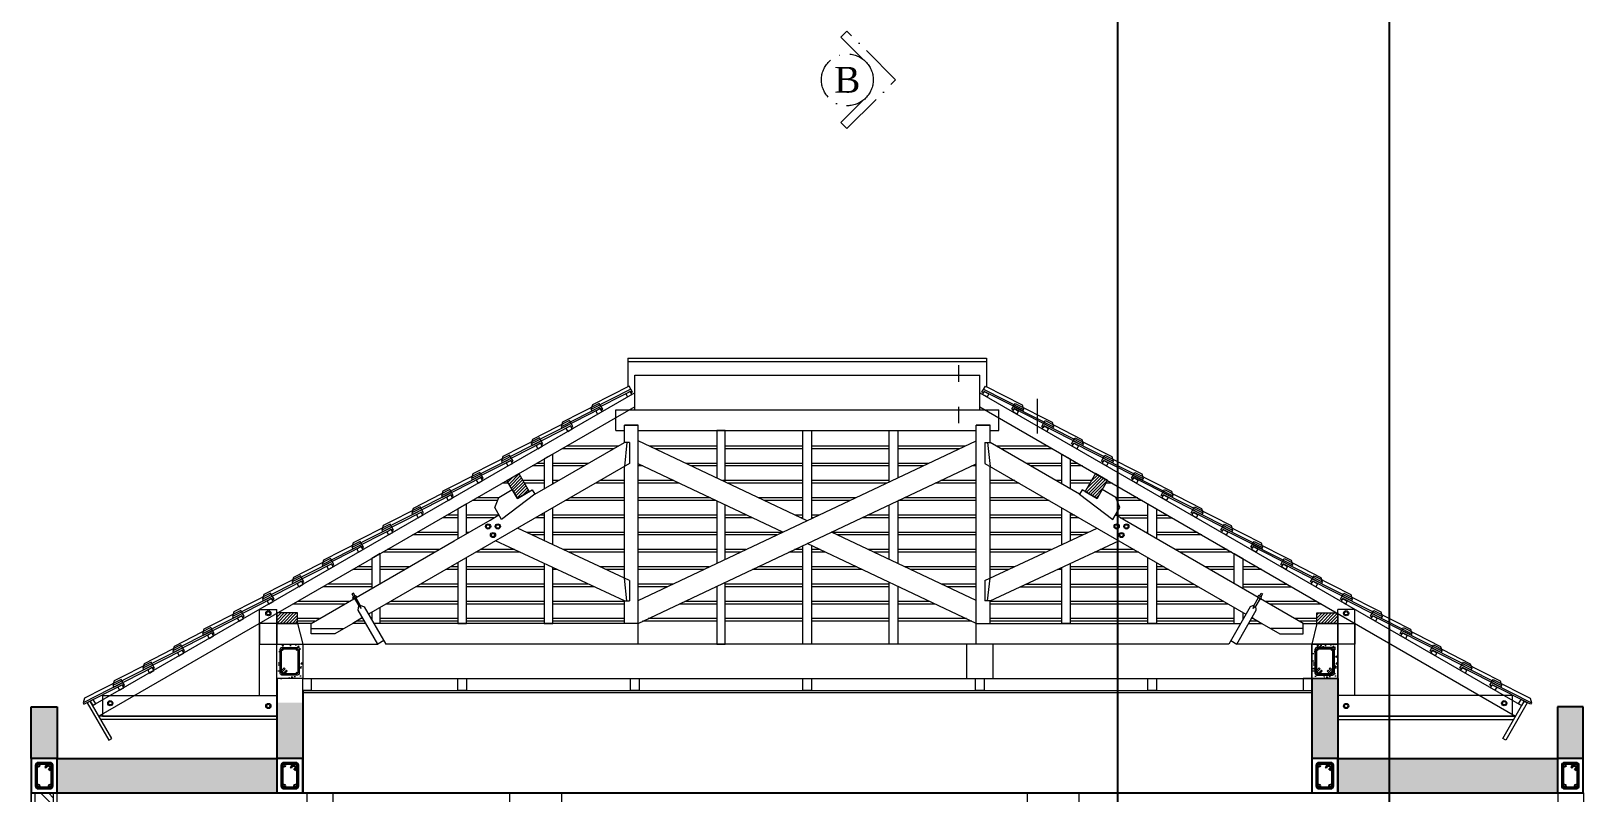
# Model space of a CAD drawing. Header units: millimetres. Extents: x -12161372 to 46643, y -9506984 to 15358.
# Drawn here: x 40759 to 41659, y 5399 to 5840 of the extents above; entities that cross this region are included whole.
import ezdxf

# ---------------------------------------------------------------- set-up
doc = ezdxf.new("R2010")
doc.units = ezdxf.units.MM
doc.linetypes.add('ACAD_ISO03W100', pattern=[30, 12, -18])
doc.linetypes.add('ACAD_ISO10W100', pattern=[18, 12, -3, 0, -3])
for name, color, linetype, lineweight in [('arsiran', 202, 'Continuous', 0), ('atap', 220, 'Continuous', 0), ('dinding', 110, 'Continuous', 9), ('garis potongan', 3, 'ACAD_ISO10W100', 18), ('teks', 255, 'Continuous', 5)]:
    doc.layers.add(name, color=color, linetype=linetype, lineweight=lineweight)
doc.layers.add('sloof', color=7, linetype='Continuous')
doc.styles.add('teks2', font='times.ttf', dxfattribs={"height": 15})
pattern_1 = [(50, (36442.491, 5526.705), (9.109233, -0.796954), [0.9525, -10.4775]), (355, (36442.491, 5526.705), (-1.762171, 9.552842), [0.762, -8.38203]), (100.45144, (36443.25, 5526.638), (7.347062, 8.755888), [0.8095, -8.904512]), (46.1842, (36442.491, 5529.245), (13.553952, -2.102116), [1.42875, -15.71625]), (96.63556, (36443.621, 5529.07), (11.870207, 12.371306), [1.21425, -13.35678]), (351.18415, (36442.491, 5529.245), (11.870207, 12.371306), [1.143, -12.572987]), (21, (36443.761, 5528.61), (7.58072, -5.11326), [0.9525, -10.4775]), (326, (36443.761, 5528.61), (3.090101, 9.209398), [0.762, -8.382]), (71.45144, (36444.393, 5528.1835), (10.670821, 4.096138), [0.8095, -8.904497]), (37.5, (36442.4912, 5526.7046), (0.1544302, 4.227752), [0, -8.2804, 0, -8.509, 0, -8.41375]), (7.5, (36442.491, 5526.7046), (3.340983, 5.0090287), [0, -4.8514, 0, -8.0899, 0, -3.20675]), (327.5, (36439.659, 5526.7046), (6.7795298, -0.2864372), [0, -3.175, 0, -9.906, 0, -13.1445]), (317.5, (36438.389, 5526.7046), (7.406459, 1.2713246), [0, -4.1275, 0, -6.5786, 0, -9.3345])]

# ---------------------------------------------------------------- blocks, each defined once
blk = doc.blocks.new('*U708')
at = {"layer": 'arsiran'}
h = blk.add_hatch(dxfattribs=at)
h.set_pattern_fill('ANSI32', color=256)
h.set_pattern_definition([(45, (-2214.681, -4513.269), (-6.735192, 6.735192), []), (45, (-2210.191, -4513.269), (-6.735192, 6.735192), [])])
h.paths.add_polyline_path([(0, 5.5), (0, -5.5), (330, -5.5), (330, 5.5)])
blk.add_lwpolyline([(0, -5.5), (330, -5.5), (330, 5.5), (0, 5.5)], close=True, dxfattribs=at)
at = {"layer": 'dinding'}
blk.add_lwpolyline([(0, -7.5), (330, -7.5), (330, 7.5), (0, 7.5)], close=True, dxfattribs=at)

msp = doc.modelspace()

# ---------------------------------------------------------------- hatches: boundary and pattern name
at = {"layer": 'atap', "ltscale": 0.8}
h = msp.add_hatch(dxfattribs=at)
h.set_pattern_fill('ANSI31', color=256, scale=0.4)
h.set_pattern_definition([(45, (28597.9541, -17844.958), (-0.89802561, 0.89802561), [])])
h.paths.add_polyline_path([(40913.453, 5503.127), (40901.85, 5503.127), (40901.453, 5502.898), (40901.453, 5497.127), (40913.453, 5497.127)])
h.paths.add_polyline_path([(41041.82, 5583.939), (41034.892, 5579.939), (41037.949, 5574.644), (41037.952, 5574.645), (41040.725, 5569.836), (41041.389, 5569.836), (41047.819, 5573.549)])
h.paths.add_polyline_path([(41379.954, 5574.645), (41383.014, 5579.939), (41376.086, 5583.939), (41370.087, 5573.549), (41377.015, 5569.549)])
h.paths.add_polyline_path([(41516.453, 5502.898), (41516.056, 5503.127), (41504.453, 5503.127), (41504.453, 5497.127), (41516.453, 5497.127)])
at = {"layer": 'atap'}
h = msp.add_hatch(dxfattribs=at)
h.set_pattern_fill('AR-CONC', color=256, scale=0.05)
h.set_pattern_definition(pattern_1)
h.paths.add_polyline_path([(40901.453, 5465.127), (40916.453, 5465.127), (40916.453, 5485.127), (40901.453, 5485.127)])
h.paths.add_polyline_path([(40903.453, 5482.127), (40903.453, 5468.127, 0.2222222), (40912.453, 5468.127, 1), (40914.453, 5468.127), (40914.453, 5482.127, 0.2222222), (40905.453, 5482.127, 1)], flags=16)
h = msp.add_hatch(dxfattribs=at)
h.set_pattern_fill('AR-CONC', color=256, scale=0.05)
h.set_pattern_definition([(50, (37042.491, 5526.705), (9.109233, -0.796954), [0.9525, -10.4775]), (355, (37042.491, 5526.705), (-1.762171, 9.552842), [0.762, -8.38203]), (100.45144, (37043.25, 5526.638), (7.347062, 8.755888), [0.8095, -8.904512]), (46.1842, (37042.491, 5529.245), (13.553952, -2.102116), [1.42875, -15.71625]), (96.63556, (37043.621, 5529.07), (11.870207, 12.371306), [1.21425, -13.35678]), (351.18415, (37042.491, 5529.245), (11.870207, 12.371306), [1.143, -12.572987]), (21, (37043.761, 5528.61), (7.58072, -5.11326), [0.9525, -10.4775]), (326, (37043.761, 5528.61), (3.090101, 9.209398), [0.762, -8.382]), (71.45144, (37044.393, 5528.1835), (10.670821, 4.096138), [0.8095, -8.904497]), (37.5, (37042.4912, 5526.7046), (0.1544302, 4.227752), [0, -8.2804, 0, -8.509, 0, -8.41375]), (7.5, (37042.491, 5526.7046), (3.340983, 5.0090287), [0, -4.8514, 0, -8.0899, 0, -3.20675]), (327.5, (37039.659, 5526.7046), (6.7795298, -0.2864372), [0, -3.175, 0, -9.906, 0, -13.1445]), (317.5, (37038.389, 5526.7046), (7.406459, 1.2713246), [0, -4.1275, 0, -6.5786, 0, -9.3345])])
h.paths.add_polyline_path([(41501.453, 5465.127), (41516.453, 5465.127), (41516.453, 5485.127), (41501.453, 5485.127)])
h.paths.add_polyline_path([(41503.453, 5482.127), (41503.453, 5468.127, 0.2222222), (41512.453, 5468.127, 1), (41514.453, 5468.127), (41514.453, 5482.127, 0.2222222), (41505.453, 5482.127, 1)], flags=16)
h = msp.add_hatch(dxfattribs=at)
h.set_pattern_fill('AR-CONC', color=256, scale=0.05)
h.set_pattern_definition(pattern_1)
h.paths.add_polyline_path([(41516.453, 5485.127), (41501.453, 5485.127), (41501.453, 5465.127), (41516.453, 5465.127)])
h.paths.add_polyline_path([(41503.453, 5482.127), (41503.453, 5468.127, 0.2222222), (41512.453, 5468.127, 1), (41514.453, 5468.127), (41514.453, 5482.127, 0.2222222), (41505.453, 5482.127, 1)], flags=16)
at = {"layer": 'sloof', "ltscale": 10}
h = msp.add_hatch(color=256, dxfattribs=at)
h.dxf.hatch_style = 1
h.paths.add_polyline_path([(40901.453, 5418.825), (40774.095, 5418.825), (40774.095, 5398.825), (40901.453, 5398.825)])
h.paths.add_polyline_path([(40916.453, 5451.11), (40901.453, 5451.11), (40901.453, 5418.825), (40916.453, 5418.825)])
h.paths.add_polyline_path([(40774.095, 5448.825), (40759.095, 5448.825), (40759.095, 5418.825), (40774.095, 5418.825)])
h.paths.add_polyline_path([(41643.811, 5418.825), (41516.453, 5418.825), (41516.453, 5398.825), (41643.811, 5398.825)])
h.paths.add_polyline_path([(41516.453, 5451.11), (41501.453, 5451.11), (41501.453, 5418.825), (41516.453, 5418.825)])
h.paths.add_polyline_path([(41516.453, 5465.127), (41501.453, 5465.127), (41501.453, 5451.11), (41516.453, 5451.11)])
h.paths.add_polyline_path([(41658.811, 5448.825), (41643.811, 5448.825), (41643.811, 5418.825), (41658.811, 5418.825)])

# ---------------------------------------------------------------- linework, layer by layer
at = {"layer": 'atap', "linetype": 'ACAD_ISO03W100', "ltscale": 0.8}
msp.add_line((41296.916, 5613.09), (41296.916, 5658.09), dxfattribs=at)
at = {"layer": 'atap', "ltscale": 0.8}
for p, q in [((41104.953, 5650.916), (41312.953, 5650.916)), ((41104.953, 5650.916), (41104.953, 5634.241)), ((41104.953, 5648.916), (41312.953, 5648.916)), ((41312.953, 5650.916), (41312.953, 5634.241)), ((41108.953, 5620.916), (41108.953, 5640.981)), ((41108.953, 5640.981), (41308.953, 5640.981)), ((41308.953, 5620.916), (41308.953, 5640.981)), ((41108.953, 5630.781), (40794.831, 5449.423)), ((41308.953, 5630.781), (41623.074, 5449.423)), ((41342.518, 5607.168), (41342.518, 5627.168)), ((41108.953, 5622.698), (40798.331, 5443.361)), ((41097.953, 5620.916), (41319.953, 5620.916)), ((41097.953, 5608.916), (41097.953, 5620.916)), ((41308.953, 5622.698), (41619.574, 5443.361)), ((41319.953, 5608.916), (41319.953, 5620.916)), ((41097.953, 5608.916), (41102.953, 5608.916)), ((41102.953, 5601.916), (41102.953, 5611.916)), ((41102.953, 5611.916), (41110.953, 5611.916)), ((41110.953, 5611.916), (41102.953, 5611.916)), ((41110.953, 5485.127), (41110.953, 5611.916)), ((41110.953, 5608.916), (41306.953, 5608.916)), ((41306.953, 5485.127), (41306.953, 5611.916)), ((41314.953, 5611.916), (41306.953, 5611.916)), ((41306.953, 5611.916), (41314.953, 5611.916)), ((41314.953, 5601.916), (41314.953, 5611.916)), ((41314.953, 5608.916), (41319.953, 5608.916)), ((41051.051, 5571.951), (41102.953, 5601.916)), ((41099.35, 5599.836), (41069.355, 5599.836)), ((41105.953, 5601.916), (41102.953, 5601.916)), ((41104.453, 5601.916), (41102.953, 5588.06)), ((41105.953, 5601.916), (41105.953, 5589.792)), ((41110.953, 5510.395), (41306.953, 5602.842)), ((41208.953, 5556.619), (41110.953, 5602.842)), ((41156.453, 5599.836), (41117.325, 5599.836)), ((41206.453, 5599.836), (41161.453, 5599.836)), ((41256.453, 5599.836), (41211.453, 5599.836)), ((41300.581, 5599.836), (41261.453, 5599.836)), ((41311.953, 5601.916), (41314.953, 5601.916)), ((41311.953, 5601.916), (41311.953, 5589.792)), ((41313.453, 5601.916), (41314.953, 5588.06)), ((41366.855, 5571.951), (41314.953, 5601.916)), ((41348.551, 5599.836), (41318.556, 5599.836)), ((41096.752, 5598.336), (41066.757, 5598.336)), ((41156.453, 5598.336), (41120.505, 5598.336)), ((41206.453, 5598.336), (41161.453, 5598.336)), ((41256.453, 5598.336), (41211.453, 5598.336)), ((41297.4, 5598.336), (41261.453, 5598.336)), ((41351.149, 5598.336), (41321.154, 5598.336)), ((41105.953, 5589.792), (40954.64, 5502.432)), ((41056.453, 5588.336), (41049.436, 5588.336)), ((41056.453, 5589.836), (41052.034, 5589.836)), ((41082.03, 5589.836), (41061.453, 5589.836)), ((41079.432, 5588.336), (41061.453, 5588.336)), ((41102.953, 5523.368), (41102.953, 5588.06)), ((41194.888, 5549.985), (41110.953, 5589.574)), ((41110.953, 5497.127), (41306.953, 5589.574)), ((41113.577, 5588.336), (41110.953, 5588.336)), ((41156.453, 5589.836), (41138.527, 5589.836)), ((41156.453, 5588.336), (41141.707, 5588.336)), ((41206.453, 5589.836), (41161.453, 5589.836)), ((41206.453, 5588.336), (41161.453, 5588.336)), ((41256.453, 5589.836), (41211.453, 5589.836)), ((41256.453, 5588.336), (41211.453, 5588.336)), ((41279.379, 5589.836), (41261.453, 5589.836)), ((41276.199, 5588.336), (41261.453, 5588.336)), ((41306.953, 5588.336), (41304.329, 5588.336)), ((41311.953, 5589.792), (41463.266, 5502.432)), ((41314.953, 5523.368), (41314.953, 5588.06)), ((41356.453, 5589.836), (41335.876, 5589.836)), ((41356.453, 5588.336), (41338.474, 5588.336)), ((41365.872, 5589.836), (41361.453, 5589.836)), ((41368.47, 5588.336), (41361.453, 5588.336)), ((41035.817, 5578.336), (41032.116, 5578.336)), ((41034.951, 5579.836), (41034.714, 5579.836)), ((41056.453, 5579.836), (41044.189, 5579.836)), ((41056.453, 5578.336), (41045.055, 5578.336)), ((41064.709, 5579.836), (41061.453, 5579.836)), ((41062.111, 5578.336), (41061.453, 5578.336)), ((41102.953, 5578.336), (41086.111, 5578.336)), ((41102.953, 5579.836), (41088.709, 5579.836)), ((41131.598, 5579.836), (41110.953, 5579.836)), ((41134.779, 5578.336), (41110.953, 5578.336)), ((41206.453, 5579.836), (41159.728, 5579.836)), ((41206.453, 5578.336), (41162.908, 5578.336)), ((41256.453, 5579.836), (41211.453, 5579.836)), ((41254.998, 5578.336), (41211.453, 5578.336)), ((41306.953, 5578.336), (41283.127, 5578.336)), ((41306.953, 5579.836), (41286.308, 5579.836)), ((41329.197, 5579.836), (41314.953, 5579.836)), ((41331.795, 5578.336), (41314.953, 5578.336)), ((41356.453, 5579.836), (41353.197, 5579.836)), ((41356.453, 5578.336), (41355.795, 5578.336)), ((41373.717, 5579.836), (41361.453, 5579.836)), ((41372.851, 5578.336), (41361.453, 5578.336)), ((41385.79, 5578.336), (41382.089, 5578.336)), ((41383.192, 5579.836), (41382.955, 5579.836)), ((41029.42, 5568.336), (41014.795, 5568.336)), ((41030.032, 5569.836), (41017.393, 5569.836)), ((41041.389, 5569.836), (41040.725, 5569.836)), ((41102.953, 5568.336), (41068.791, 5568.336)), ((41102.953, 5569.836), (41071.389, 5569.836)), ((41152.8, 5569.836), (41110.953, 5569.836)), ((41155.98, 5568.336), (41110.953, 5568.336)), ((41206.453, 5569.836), (41180.929, 5569.836)), ((41206.453, 5568.336), (41184.11, 5568.336)), ((41236.976, 5569.836), (41211.453, 5569.836)), ((41233.796, 5568.336), (41211.453, 5568.336)), ((41306.953, 5568.336), (41261.926, 5568.336)), ((41306.953, 5569.836), (41265.106, 5569.836)), ((41346.517, 5569.836), (41314.953, 5569.836)), ((41349.115, 5568.336), (41314.953, 5568.336)), ((41400.513, 5569.836), (41387.874, 5569.836)), ((41403.111, 5568.336), (41388.486, 5568.336)), ((41006.453, 5558.336), (40997.475, 5558.336)), ((41006.453, 5559.836), (41000.073, 5559.836)), ((41004.28, 5544.948), (41025.065, 5556.948)), ((41030.068, 5559.836), (41011.453, 5559.836)), ((41027.47, 5558.336), (41011.453, 5558.336)), ((41025.065, 5556.948), (41030.254, 5559.944)), ((41056.453, 5558.336), (41051.47, 5558.336)), ((41056.453, 5559.836), (41054.068, 5559.836)), ((41102.953, 5559.836), (41061.453, 5559.836)), ((41102.953, 5558.336), (41061.453, 5558.336)), ((41156.453, 5559.836), (41110.953, 5559.836)), ((41156.453, 5558.336), (41110.953, 5558.336)), ((41174.001, 5559.836), (41161.453, 5559.836)), ((41177.181, 5558.336), (41161.453, 5558.336)), ((41206.453, 5559.836), (41202.131, 5559.836)), ((41206.453, 5558.336), (41205.311, 5558.336)), ((41215.775, 5559.836), (41211.453, 5559.836)), ((41212.595, 5558.336), (41211.453, 5558.336)), ((41256.453, 5558.336), (41240.725, 5558.336)), ((41256.453, 5559.836), (41243.905, 5559.836)), ((41306.953, 5559.836), (41261.453, 5559.836)), ((41306.953, 5558.336), (41261.453, 5558.336)), ((41356.453, 5559.836), (41314.953, 5559.836)), ((41356.453, 5558.336), (41314.953, 5558.336)), ((41363.838, 5559.836), (41361.453, 5559.836)), ((41366.436, 5558.336), (41361.453, 5558.336)), ((41392.841, 5556.948), (41387.651, 5559.944)), ((41387.838, 5559.836), (41406.453, 5559.836)), ((41390.436, 5558.336), (41406.453, 5558.336)), ((41413.626, 5544.948), (41392.841, 5556.948)), ((41411.453, 5559.836), (41417.833, 5559.836)), ((41411.453, 5558.336), (41420.431, 5558.336)), ((41006.453, 5548.336), (40980.154, 5548.336)), ((41006.453, 5549.836), (40982.752, 5549.836)), ((41012.748, 5549.836), (41011.453, 5549.836)), ((41105.953, 5521.969), (41040.967, 5552.272)), ((41056.453, 5549.836), (41046.191, 5549.836)), ((41056.453, 5548.336), (41049.408, 5548.336)), ((41102.953, 5549.836), (41061.453, 5549.836)), ((41102.953, 5548.336), (41061.453, 5548.336)), ((41156.453, 5549.836), (41110.953, 5549.836)), ((41156.453, 5548.336), (41110.953, 5548.336)), ((41194.574, 5549.836), (41161.453, 5549.836)), ((41191.393, 5548.336), (41161.453, 5548.336)), ((41306.953, 5510.395), (41223.018, 5549.985)), ((41256.453, 5549.836), (41223.332, 5549.836)), ((41256.453, 5548.336), (41226.512, 5548.336)), ((41306.953, 5549.836), (41261.453, 5549.836)), ((41306.953, 5548.336), (41261.453, 5548.336)), ((41311.953, 5521.969), (41376.939, 5552.272)), ((41356.453, 5549.836), (41314.953, 5549.836)), ((41356.453, 5548.336), (41314.953, 5548.336)), ((41371.715, 5549.836), (41361.453, 5549.836)), ((41368.498, 5548.336), (41361.453, 5548.336)), ((41406.453, 5549.836), (41405.158, 5549.836)), ((41435.154, 5549.836), (41411.453, 5549.836)), ((41437.752, 5548.336), (41411.453, 5548.336)), ((40921.453, 5497.127), (41004.28, 5544.948)), ((40992.829, 5538.336), (40962.834, 5538.336)), ((40995.427, 5539.836), (40965.432, 5539.836)), ((41042.459, 5538.336), (41016.829, 5538.336)), ((41039.242, 5539.836), (41019.427, 5539.836)), ((41102.953, 5510.127), (41028.28, 5544.948)), ((41102.953, 5539.836), (41067.636, 5539.836)), ((41102.953, 5538.336), (41070.853, 5538.336)), ((41156.453, 5539.836), (41110.953, 5539.836)), ((41156.453, 5538.336), (41110.953, 5538.336)), ((41173.372, 5539.836), (41161.453, 5539.836)), ((41170.192, 5538.336), (41161.453, 5538.336)), ((41206.453, 5538.336), (41198.322, 5538.336)), ((41206.453, 5539.836), (41201.502, 5539.836)), ((41306.953, 5497.127), (41208.953, 5543.351)), ((41216.404, 5539.836), (41211.453, 5539.836)), ((41219.584, 5538.336), (41211.453, 5538.336)), ((41256.453, 5539.836), (41244.534, 5539.836)), ((41256.453, 5538.336), (41247.714, 5538.336)), ((41306.953, 5539.836), (41261.453, 5539.836)), ((41306.953, 5538.336), (41261.453, 5538.336)), ((41314.953, 5510.127), (41389.626, 5544.948)), ((41350.27, 5539.836), (41314.953, 5539.836)), ((41347.053, 5538.336), (41314.953, 5538.336)), ((41401.077, 5538.336), (41375.447, 5538.336)), ((41398.479, 5539.836), (41378.664, 5539.836)), ((41496.453, 5497.127), (41413.626, 5544.948)), ((41452.474, 5539.836), (41422.479, 5539.836)), ((41455.072, 5538.336), (41425.077, 5538.336)), ((40956.453, 5528.336), (40945.513, 5528.336)), ((40956.453, 5529.836), (40948.111, 5529.836)), ((40978.107, 5529.836), (40961.453, 5529.836)), ((40975.508, 5528.336), (40961.453, 5528.336)), ((41006.453, 5528.336), (40999.508, 5528.336)), ((41006.453, 5529.836), (41002.107, 5529.836)), ((41056.453, 5529.836), (41011.453, 5529.836)), ((41056.453, 5528.336), (41011.453, 5528.336)), ((41063.904, 5528.336), (41061.453, 5528.336)), ((41102.953, 5529.836), (41089.081, 5529.836)), ((41102.953, 5528.336), (41092.298, 5528.336)), ((41152.171, 5529.836), (41110.953, 5529.836)), ((41148.991, 5528.336), (41110.953, 5528.336)), ((41206.453, 5528.336), (41177.12, 5528.336)), ((41206.453, 5529.836), (41180.301, 5529.836)), ((41237.605, 5529.836), (41211.453, 5529.836)), ((41240.786, 5528.336), (41211.453, 5528.336)), ((41306.953, 5529.836), (41265.735, 5529.836)), ((41306.953, 5528.336), (41268.915, 5528.336)), ((41328.825, 5529.836), (41314.953, 5529.836)), ((41325.608, 5528.336), (41314.953, 5528.336)), ((41356.453, 5528.336), (41354.002, 5528.336)), ((41406.453, 5529.836), (41361.453, 5529.836)), ((41406.453, 5528.336), (41361.453, 5528.336)), ((41415.799, 5529.836), (41411.453, 5529.836)), ((41418.397, 5528.336), (41411.453, 5528.336)), ((41456.453, 5529.836), (41439.799, 5529.836)), ((41456.453, 5528.336), (41442.397, 5528.336)), ((41469.795, 5529.836), (41461.453, 5529.836)), ((41472.393, 5528.336), (41461.453, 5528.336)), ((40956.453, 5518.336), (40928.193, 5518.336)), ((40956.453, 5519.836), (40930.791, 5519.836)), ((41006.453, 5518.336), (40982.188, 5518.336)), ((41006.453, 5519.836), (40984.786, 5519.836)), ((41056.453, 5519.836), (41011.453, 5519.836)), ((41056.453, 5518.336), (41011.453, 5518.336)), ((41082.132, 5519.836), (41061.453, 5519.836)), ((41085.349, 5518.336), (41061.453, 5518.336)), ((41104.453, 5510.127), (41102.953, 5523.368)), ((41105.953, 5521.969), (41105.953, 5510.127)), ((41130.969, 5519.836), (41110.953, 5519.836)), ((41127.789, 5518.336), (41110.953, 5518.336)), ((41156.453, 5518.336), (41155.919, 5518.336)), ((41206.453, 5519.836), (41161.453, 5519.836)), ((41206.453, 5518.336), (41161.453, 5518.336)), ((41256.453, 5519.836), (41211.453, 5519.836)), ((41256.453, 5518.336), (41211.453, 5518.336)), ((41261.987, 5518.336), (41261.453, 5518.336)), ((41306.953, 5519.836), (41286.936, 5519.836)), ((41306.953, 5518.336), (41290.117, 5518.336)), ((41311.953, 5521.969), (41311.953, 5510.127)), ((41313.453, 5510.127), (41314.953, 5523.368)), ((41332.557, 5518.336), (41356.453, 5518.336)), ((41335.774, 5519.836), (41356.453, 5519.836)), ((41361.453, 5519.836), (41406.453, 5519.836)), ((41361.453, 5518.336), (41406.453, 5518.336)), ((41411.453, 5519.836), (41433.12, 5519.836)), ((41411.453, 5518.336), (41435.718, 5518.336)), ((41461.453, 5519.836), (41487.115, 5519.836)), ((41461.453, 5518.336), (41489.713, 5518.336)), ((40943.466, 5509.836), (40913.47, 5509.836)), ((41006.453, 5509.836), (40967.466, 5509.836)), ((41056.453, 5509.836), (41011.453, 5509.836)), ((41102.953, 5509.836), (41061.453, 5509.836)), ((41102.953, 5497.127), (41102.953, 5510.127)), ((41102.953, 5510.127), (41105.953, 5510.127)), ((41156.453, 5509.836), (41137.898, 5509.836)), ((41206.453, 5509.836), (41161.453, 5509.836)), ((41256.453, 5509.836), (41211.453, 5509.836)), ((41280.008, 5509.836), (41261.453, 5509.836)), ((41314.953, 5510.127), (41311.953, 5510.127)), ((41314.953, 5497.127), (41314.953, 5510.127)), ((41356.453, 5509.836), (41314.953, 5509.836)), ((41406.453, 5509.836), (41361.453, 5509.836)), ((41450.44, 5509.836), (41411.453, 5509.836)), ((41504.436, 5509.836), (41474.44, 5509.836)), ((40891.453, 5455.361), (40891.453, 5505.207)), ((40891.453, 5505.207), (40901.453, 5505.207)), ((40901.453, 5455.361), (40901.453, 5505.207)), ((40940.867, 5508.336), (40910.872, 5508.336)), ((40951.176, 5500.432), (40945.453, 5497.127)), ((40948.676, 5504.762), (40948.975, 5507.244)), ((40960.012, 5485.127), (40948.676, 5504.762)), ((40948.975, 5507.244), (40950.408, 5505.762)), ((40950.408, 5505.762), (40949.841, 5507.744)), ((40949.841, 5507.744), (40952.14, 5506.762)), ((40952.14, 5506.762), (40964.631, 5485.127)), ((41006.453, 5508.336), (40964.867, 5508.336)), ((41056.453, 5508.336), (41011.453, 5508.336)), ((41102.953, 5508.336), (41061.453, 5508.336)), ((41156.453, 5508.336), (41134.718, 5508.336)), ((41206.453, 5508.336), (41161.453, 5508.336)), ((41256.453, 5508.336), (41211.453, 5508.336)), ((41283.188, 5508.336), (41261.453, 5508.336)), ((41356.453, 5508.336), (41314.953, 5508.336)), ((41406.453, 5508.336), (41361.453, 5508.336)), ((41453.038, 5508.336), (41411.453, 5508.336)), ((41465.766, 5506.762), (41453.275, 5485.127)), ((41457.894, 5485.127), (41469.23, 5504.762)), ((41468.065, 5507.744), (41465.766, 5506.762)), ((41466.73, 5500.432), (41472.453, 5497.127)), ((41467.498, 5505.762), (41468.065, 5507.744)), ((41468.931, 5507.244), (41467.498, 5505.762)), ((41469.23, 5504.762), (41468.931, 5507.244)), ((41507.034, 5508.336), (41477.038, 5508.336)), ((41516.453, 5455.361), (41516.453, 5505.207)), ((41526.453, 5505.207), (41516.453, 5505.207)), ((41526.453, 5455.361), (41526.453, 5505.207)), ((40901.453, 5497.127), (40901.453, 5485.127)), ((40926.145, 5499.836), (40913.453, 5499.836)), ((40923.547, 5498.336), (40913.453, 5498.336)), ((40913.453, 5497.127), (40916.453, 5485.127)), ((40921.453, 5494.127), (40940.257, 5494.127)), ((40952.386, 5498.336), (40947.547, 5498.336)), ((40951.52, 5499.836), (40950.145, 5499.836)), ((40956.453, 5499.836), (40956.139, 5499.836)), ((41006.453, 5499.836), (40961.453, 5499.836)), ((41006.453, 5498.336), (40961.453, 5498.336)), ((41056.453, 5499.836), (41011.453, 5499.836)), ((41056.453, 5498.336), (41011.453, 5498.336)), ((41102.953, 5499.836), (41061.453, 5499.836)), ((41102.953, 5498.336), (41061.453, 5498.336)), ((41156.453, 5498.336), (41113.516, 5498.336)), ((41156.453, 5499.836), (41116.696, 5499.836)), ((41206.453, 5499.836), (41161.453, 5499.836)), ((41206.453, 5498.336), (41161.453, 5498.336)), ((41256.453, 5499.836), (41211.453, 5499.836)), ((41256.453, 5498.336), (41211.453, 5498.336)), ((41301.21, 5499.836), (41261.453, 5499.836)), ((41304.39, 5498.336), (41261.453, 5498.336)), ((41356.453, 5499.836), (41314.953, 5499.836)), ((41356.453, 5498.336), (41314.953, 5498.336)), ((41406.453, 5499.836), (41361.453, 5499.836)), ((41406.453, 5498.336), (41361.453, 5498.336)), ((41456.453, 5499.836), (41411.453, 5499.836)), ((41456.453, 5498.336), (41411.453, 5498.336)), ((41461.767, 5499.836), (41461.453, 5499.836)), ((41470.359, 5498.336), (41465.52, 5498.336)), ((41467.761, 5499.836), (41466.386, 5499.836)), ((41496.453, 5494.127), (41477.649, 5494.127)), ((41504.453, 5499.836), (41491.761, 5499.836)), ((41504.453, 5498.336), (41494.359, 5498.336)), ((41504.453, 5497.127), (41501.453, 5485.127)), ((41516.453, 5497.127), (41516.453, 5485.127)), ((40963.476, 5487.127), (40960.012, 5485.127)), ((41301.453, 5465.127), (41301.453, 5485.127)), ((41316.453, 5485.127), (41316.453, 5465.127)), ((41454.43, 5487.127), (41457.894, 5485.127)), ((40916.453, 5465.127), (41501.453, 5465.127)), ((40800.331, 5455.361), (40901.453, 5455.361)), ((40800.331, 5455.361), (40800.331, 5443.361)), ((40916.453, 5458.127), (41501.453, 5458.127)), ((40916.453, 5457.127), (41501.453, 5457.127)), ((41617.574, 5455.361), (41516.453, 5455.361)), ((41617.574, 5455.361), (41617.574, 5443.361)), ((40901.453, 5443.361), (40798.331, 5443.361)), ((40901.453, 5441.361), (40799.486, 5441.361)), ((40800.331, 5443.361), (40901.453, 5443.361)), ((41617.574, 5443.361), (41516.453, 5443.361)), ((41516.453, 5443.361), (41619.574, 5443.361)), ((41516.453, 5441.361), (41618.42, 5441.361))]:
    msp.add_line(p, q, dxfattribs=at)
at = {"layer": 'atap'}
for p, q in [((40904.253, 5469.759), (40905.809, 5471.314)), ((40904.253, 5468.627), (40906.374, 5470.749)), ((40904.853, 5467.927), (40906.974, 5470.049)), ((40905.184, 5467.127), (40907.54, 5469.483)), ((40905.809, 5471.314), (40906.374, 5470.749)), ((40907.54, 5469.483), (40906.974, 5470.049)), ((41504.253, 5469.759), (41505.809, 5471.314)), ((41504.253, 5468.627), (41506.374, 5470.749)), ((41504.853, 5467.927), (41506.974, 5470.049)), ((41505.184, 5467.127), (41507.54, 5469.483)), ((41505.809, 5471.314), (41506.374, 5470.749)), ((41507.54, 5469.483), (41506.974, 5470.049)), ((41510.366, 5469.483), (41510.932, 5470.049)), ((41512.722, 5467.127), (41510.366, 5469.483)), ((41513.053, 5467.927), (41510.932, 5470.049)), ((41512.097, 5471.314), (41511.532, 5470.749)), ((41513.653, 5468.627), (41511.532, 5470.749)), ((41513.653, 5469.759), (41512.097, 5471.314))]:
    msp.add_line(p, q, dxfattribs=at)
at = {"layer": 'atap', "ltscale": 0.8}
for points in [[(41106.708, 5632.89), (41083.587, 5621.11), (41084.041, 5620.219), (41106.316, 5631.568), (41106.816, 5630.702), (41107.682, 5631.202), (41105.707, 5634.625), (41084.368, 5623.752), (41083.587, 5621.11)], [(41311.198, 5632.89), (41334.319, 5621.11), (41333.865, 5620.219), (41311.59, 5631.568), (41311.09, 5630.702), (41310.223, 5631.202), (41312.199, 5634.625), (41333.538, 5623.752), (41334.319, 5621.11)], [(41089.387, 5622.89), (41066.267, 5611.11), (41066.721, 5610.219), (41088.996, 5621.568), (41089.496, 5620.702), (41090.362, 5621.202), (41088.386, 5624.625), (41067.047, 5613.752), (41066.267, 5611.11)], [(41328.518, 5622.89), (41351.639, 5611.11), (41351.185, 5610.219), (41328.91, 5621.568), (41328.41, 5620.702), (41327.544, 5621.202), (41329.52, 5624.625), (41350.859, 5613.752), (41351.639, 5611.11)], [(41072.067, 5612.89), (41048.946, 5601.11), (41049.4, 5600.219), (41071.675, 5611.568), (41072.175, 5610.702), (41073.041, 5611.202), (41071.066, 5614.625), (41049.727, 5603.752), (41048.946, 5601.11)], [(41161.453, 5579.023), (41161.453, 5608.916), (41156.453, 5608.916), (41156.453, 5581.381)], [(41206.453, 5557.798), (41206.453, 5608.916), (41211.453, 5608.916), (41211.453, 5557.798)], [(41256.453, 5579.023), (41256.453, 5608.916), (41261.453, 5608.916), (41261.453, 5581.381)], [(41345.839, 5612.89), (41368.96, 5601.11), (41368.506, 5600.219), (41346.231, 5611.568), (41345.731, 5610.702), (41344.864, 5611.202), (41346.84, 5614.625), (41368.179, 5603.752), (41368.96, 5601.11)], [(41054.746, 5602.89), (41031.626, 5591.11), (41032.08, 5590.219), (41054.355, 5601.568), (41054.855, 5600.702), (41055.721, 5601.202), (41053.745, 5604.625), (41032.406, 5593.752), (41031.626, 5591.11)], [(41363.159, 5602.89), (41386.28, 5591.11), (41385.826, 5590.219), (41363.551, 5601.568), (41363.051, 5600.702), (41362.185, 5601.202), (41364.161, 5604.625), (41385.5, 5593.752), (41386.28, 5591.11)], [(41037.426, 5592.89), (41014.305, 5581.11), (41014.759, 5580.219), (41037.034, 5591.568), (41037.534, 5590.702), (41038.4, 5591.202), (41036.425, 5594.625), (41015.086, 5583.752), (41014.305, 5581.11)], [(41061.453, 5577.956), (41061.453, 5595.274), (41056.453, 5592.387), (41056.453, 5575.07)], [(41356.453, 5577.956), (41356.453, 5595.274), (41361.453, 5592.387), (41361.453, 5575.07)], [(41380.48, 5592.89), (41403.601, 5581.11), (41403.147, 5580.219), (41380.872, 5591.568), (41380.372, 5590.702), (41379.506, 5591.202), (41381.481, 5594.625), (41402.82, 5583.752), (41403.601, 5581.11)], [(41020.105, 5582.89), (40996.985, 5571.11), (40997.439, 5570.219), (41019.714, 5581.568), (41020.214, 5580.702), (41021.08, 5581.202), (41019.104, 5584.625), (40997.765, 5573.752), (40996.985, 5571.11)], [(41397.8, 5582.89), (41420.921, 5571.11), (41420.467, 5570.219), (41398.192, 5581.568), (41397.692, 5580.702), (41396.826, 5581.202), (41398.802, 5584.625), (41420.141, 5573.752), (41420.921, 5571.11)], [(41002.785, 5572.89), (40979.664, 5561.11), (40980.118, 5560.219), (41002.393, 5571.568), (41002.893, 5570.702), (41003.759, 5571.202), (41001.784, 5574.625), (40980.445, 5563.752), (40979.664, 5561.11)], [(41415.121, 5572.89), (41438.242, 5561.11), (41437.788, 5560.219), (41415.513, 5571.568), (41415.013, 5570.702), (41414.147, 5571.202), (41416.122, 5574.625), (41437.461, 5563.752), (41438.242, 5561.11)], [(40985.464, 5562.89), (40962.344, 5551.11), (40962.798, 5550.219), (40985.073, 5561.568), (40985.573, 5560.702), (40986.439, 5561.202), (40984.463, 5564.625), (40963.124, 5553.752), (40962.344, 5551.11)], [(41011.453, 5549.089), (41011.453, 5566.407), (41006.453, 5563.52), (41006.453, 5546.202)], [(41061.453, 5542.72), (41061.453, 5564.1)], [(41156.453, 5568.113), (41156.453, 5531.856)], [(41161.453, 5534.214), (41161.453, 5565.755)], [(41256.453, 5534.214), (41256.453, 5565.755)], [(41261.453, 5568.113), (41261.453, 5531.856)], [(41356.453, 5542.72), (41356.453, 5564.1)], [(41406.453, 5549.089), (41406.453, 5566.407), (41411.453, 5563.52), (41411.453, 5546.202)], [(41432.442, 5562.89), (41455.562, 5551.11), (41455.108, 5550.219), (41432.833, 5561.568), (41432.333, 5560.702), (41431.467, 5561.202), (41433.443, 5564.625), (41454.782, 5553.752), (41455.562, 5551.11)], [(40968.144, 5552.89), (40945.023, 5541.11), (40945.477, 5540.219), (40967.752, 5551.568), (40968.252, 5550.702), (40969.118, 5551.202), (40967.143, 5554.625), (40945.804, 5543.752), (40945.023, 5541.11)], [(41056.453, 5561.213), (41056.453, 5545.051)], [(41361.453, 5561.213), (41361.453, 5545.051)], [(41449.762, 5552.89), (41472.883, 5541.11), (41472.429, 5540.219), (41450.154, 5551.568), (41449.654, 5550.702), (41448.788, 5551.202), (41450.763, 5554.625), (41472.102, 5543.752), (41472.883, 5541.11)], [(40950.823, 5542.89), (40927.703, 5531.11), (40928.157, 5530.219), (40950.432, 5541.568), (40950.932, 5540.702), (40951.798, 5541.202), (40949.822, 5544.625), (40928.483, 5533.752), (40927.703, 5531.11)], [(40961.453, 5520.221), (40961.453, 5537.539), (40956.453, 5534.652), (40956.453, 5517.335)], [(41211.453, 5542.171), (41211.453, 5485.127), (41206.453, 5485.127), (41206.453, 5542.171)], [(41456.453, 5520.221), (41456.453, 5537.539), (41461.453, 5534.652), (41461.453, 5517.335)], [(41467.083, 5542.89), (41490.203, 5531.11), (41489.749, 5530.219), (41467.474, 5541.568), (41466.974, 5540.702), (41466.108, 5541.202), (41468.084, 5544.625), (41489.423, 5533.752), (41490.203, 5531.11)], [(40933.503, 5532.89), (40910.382, 5521.11), (40910.836, 5520.219), (40933.111, 5531.568), (40933.611, 5530.702), (40934.477, 5531.202), (40932.501, 5534.625), (40911.163, 5523.752), (40910.382, 5521.11)], [(41006.453, 5532.346), (41006.453, 5497.127), (41011.453, 5497.127), (41011.453, 5535.232)], [(41056.453, 5531.811), (41056.453, 5497.127), (41061.453, 5497.127), (41061.453, 5529.479)], [(41361.453, 5531.811), (41361.453, 5497.127), (41356.453, 5497.127), (41356.453, 5529.479)], [(41411.453, 5532.346), (41411.453, 5497.127), (41406.453, 5497.127), (41406.453, 5535.232)], [(41484.403, 5532.89), (41507.524, 5521.11), (41507.07, 5520.219), (41484.795, 5531.568), (41484.295, 5530.702), (41483.429, 5531.202), (41485.404, 5534.625), (41506.743, 5523.752), (41507.524, 5521.11)], [(40916.182, 5522.89), (40893.062, 5511.11), (40893.516, 5510.219), (40915.791, 5521.568), (40916.291, 5520.702), (40917.157, 5521.202), (40915.181, 5524.625), (40893.842, 5513.752), (40893.062, 5511.11)], [(41156.453, 5518.588), (41156.453, 5485.127), (41161.453, 5485.127), (41161.453, 5520.946)], [(41261.453, 5518.588), (41261.453, 5485.127), (41256.453, 5485.127), (41256.453, 5520.946)], [(41501.724, 5522.89), (41524.844, 5511.11), (41524.39, 5510.219), (41502.115, 5521.568), (41501.615, 5520.702), (41500.749, 5521.202), (41502.725, 5524.625), (41524.064, 5513.752), (41524.844, 5511.11)], [(40898.862, 5512.89), (40875.741, 5501.11), (40876.195, 5500.219), (40898.47, 5511.568), (40898.97, 5510.702), (40899.836, 5511.202), (40897.86, 5514.625), (40876.522, 5503.752), (40875.741, 5501.11)], [(40946.841, 5512.94), (40945.841, 5514.672), (40944.975, 5514.172), (40945.975, 5512.44)], [(40946.475, 5511.574), (40948.975, 5507.244)], [(40949.841, 5507.744), (40947.341, 5512.074)], [(41468.065, 5507.744), (41470.565, 5512.074)], [(41471.431, 5511.574), (41468.931, 5507.244)], [(41471.065, 5512.94), (41472.065, 5514.672), (41472.931, 5514.172), (41471.931, 5512.44)], [(41519.044, 5512.89), (41542.165, 5501.11), (41541.711, 5500.219), (41519.436, 5511.568), (41518.936, 5510.702), (41518.07, 5511.202), (41520.045, 5514.625), (41541.384, 5503.752), (41542.165, 5501.11)], [(40881.541, 5502.89), (40858.421, 5491.11), (40858.875, 5490.219), (40881.15, 5501.568), (40881.65, 5500.702), (40882.516, 5501.202), (40880.54, 5504.625), (40859.201, 5493.752), (40858.421, 5491.11)], [(40956.453, 5503.478), (40956.453, 5499.292)], [(40961.453, 5497.127), (40961.453, 5506.365)], [(41456.453, 5497.127), (41456.453, 5506.365)], [(41461.453, 5503.478), (41461.453, 5499.292)], [(41536.365, 5502.89), (41559.485, 5491.11), (41559.031, 5490.219), (41536.756, 5501.568), (41536.256, 5500.702), (41535.39, 5501.202), (41537.366, 5504.625), (41558.705, 5493.752), (41559.485, 5491.11)], [(40864.221, 5492.89), (40841.1, 5481.11), (40841.554, 5480.219), (40863.829, 5491.568), (40864.329, 5490.702), (40865.195, 5491.202), (40863.219, 5494.625), (40841.881, 5483.752), (40841.1, 5481.11)], [(40953.084, 5497.127), (40945.453, 5497.127), (40935.061, 5491.127), (40921.453, 5491.127), (40921.453, 5497.127), (40891.453, 5497.127), (40891.453, 5485.127), (40960.012, 5485.127)], [(41110.953, 5497.127), (40957.703, 5497.127)], [(41306.953, 5497.127), (41460.203, 5497.127)], [(41464.822, 5497.127), (41472.453, 5497.127), (41482.845, 5491.127), (41496.453, 5491.127), (41496.453, 5497.127), (41526.453, 5497.127), (41526.453, 5485.127), (41457.894, 5485.127)], [(41553.685, 5492.89), (41576.806, 5481.11), (41576.352, 5480.219), (41554.077, 5491.568), (41553.577, 5490.702), (41552.711, 5491.202), (41554.686, 5494.625), (41576.025, 5483.752), (41576.806, 5481.11)], [(40846.9, 5482.89), (40823.78, 5471.11), (40824.234, 5470.219), (40846.509, 5481.568), (40847.009, 5480.702), (40847.875, 5481.202), (40845.899, 5484.625), (40824.56, 5473.752), (40823.78, 5471.11)], [(41453.275, 5485.127), (40964.631, 5485.127)], [(41571.006, 5482.89), (41594.126, 5471.11), (41593.672, 5470.219), (41571.397, 5481.568), (41570.897, 5480.702), (41570.031, 5481.202), (41572.007, 5484.625), (41593.346, 5473.752), (41594.126, 5471.11)], [(40829.58, 5472.89), (40806.459, 5461.11), (40806.913, 5460.219), (40829.188, 5471.568), (40829.688, 5470.702), (40830.554, 5471.202), (40828.578, 5474.625), (40807.24, 5463.752), (40806.459, 5461.11)], [(41588.326, 5472.89), (41611.447, 5461.11), (41610.993, 5460.219), (41588.718, 5471.568), (41588.218, 5470.702), (41587.352, 5471.202), (41589.327, 5474.625), (41610.666, 5463.752), (41611.447, 5461.11)], [(40812.259, 5462.89), (40789.139, 5451.11), (40789.593, 5450.219), (40811.868, 5461.568), (40812.368, 5460.702), (40813.234, 5461.202), (40811.258, 5464.625), (40789.919, 5453.752), (40789.139, 5451.11)], [(41605.647, 5462.89), (41628.767, 5451.11), (41628.313, 5450.219), (41606.038, 5461.568), (41605.538, 5460.702), (41604.672, 5461.202), (41606.648, 5464.625), (41627.987, 5453.752), (41628.767, 5451.11)]]:
    msp.add_lwpolyline(points, dxfattribs=at)
for points in [[(41106.316, 5631.568), (41103.718, 5630.068), (41104.718, 5628.336), (41107.316, 5629.836)], [(41311.59, 5631.568), (41314.188, 5630.068), (41313.188, 5628.336), (41310.59, 5629.836)], [(41088.996, 5621.568), (41086.398, 5620.068), (41087.398, 5618.336), (41089.996, 5619.836)], [(41328.91, 5621.568), (41331.508, 5620.068), (41330.508, 5618.336), (41327.91, 5619.836)], [(41071.675, 5611.568), (41069.077, 5610.068), (41070.077, 5608.336), (41072.675, 5609.836)], [(41346.231, 5611.568), (41348.829, 5610.068), (41347.829, 5608.336), (41345.231, 5609.836)], [(41054.355, 5601.568), (41051.757, 5600.068), (41052.757, 5598.336), (41055.355, 5599.836)], [(41363.551, 5601.568), (41366.149, 5600.068), (41365.149, 5598.336), (41362.551, 5599.836)], [(41037.034, 5591.568), (41034.436, 5590.068), (41035.436, 5588.336), (41038.034, 5589.836)], [(41380.872, 5591.568), (41383.47, 5590.068), (41382.47, 5588.336), (41379.872, 5589.836)], [(41019.714, 5581.568), (41017.116, 5580.068), (41018.116, 5578.336), (41020.714, 5579.836)], [(41034.89, 5579.941), (41041.819, 5583.941), (41047.819, 5573.549), (41040.89, 5569.549)], [(41383.015, 5579.941), (41376.087, 5583.941), (41370.087, 5573.549), (41377.015, 5569.549)], [(41398.192, 5581.568), (41400.79, 5580.068), (41399.79, 5578.336), (41397.192, 5579.836)], [(41030.158, 5570.145), (41037.952, 5574.645), (41040.89, 5569.549), (41049.551, 5574.549), (41051.051, 5571.951), (41031.763, 5557.315), (41027.766, 5564.281)], [(41387.748, 5570.145), (41379.954, 5574.645), (41377.015, 5569.549), (41368.355, 5574.549), (41366.855, 5571.951), (41386.143, 5557.315), (41390.14, 5564.281)], [(41002.393, 5571.568), (40999.795, 5570.068), (41000.795, 5568.336), (41003.393, 5569.836)], [(41415.513, 5571.568), (41418.111, 5570.068), (41417.111, 5568.336), (41414.513, 5569.836)], [(40985.073, 5561.568), (40982.475, 5560.068), (40983.475, 5558.336), (40986.073, 5559.836)], [(41432.833, 5561.568), (41435.431, 5560.068), (41434.431, 5558.336), (41431.833, 5559.836)], [(40967.752, 5551.568), (40965.154, 5550.068), (40966.154, 5548.336), (40968.752, 5549.836)], [(41450.154, 5551.568), (41452.752, 5550.068), (41451.752, 5548.336), (41449.154, 5549.836)], [(40950.432, 5541.568), (40947.834, 5540.068), (40948.834, 5538.336), (40951.432, 5539.836)], [(41467.474, 5541.568), (41470.072, 5540.068), (41469.072, 5538.336), (41466.474, 5539.836)], [(40933.111, 5531.568), (40930.513, 5530.068), (40931.513, 5528.336), (40934.111, 5529.836)], [(41484.795, 5531.568), (41487.393, 5530.068), (41486.393, 5528.336), (41483.795, 5529.836)], [(40915.791, 5521.568), (40913.193, 5520.068), (40914.193, 5518.336), (40916.791, 5519.836)], [(41502.115, 5521.568), (41504.713, 5520.068), (41503.713, 5518.336), (41501.115, 5519.836)], [(40898.47, 5511.568), (40895.872, 5510.068), (40896.872, 5508.336), (40899.47, 5509.836)], [(40948.034, 5512.474), (40945.782, 5511.174), (40945.532, 5511.607), (40945.792, 5511.757), (40945.542, 5512.19), (40947.274, 5513.19), (40947.524, 5512.757), (40947.784, 5512.907)], [(41469.872, 5512.474), (41472.124, 5511.174), (41472.374, 5511.607), (41472.114, 5511.757), (41472.364, 5512.19), (41470.632, 5513.19), (41470.382, 5512.757), (41470.122, 5512.907)], [(41519.436, 5511.568), (41522.034, 5510.068), (41521.034, 5508.336), (41518.436, 5509.836)], [(40881.15, 5501.568), (40878.552, 5500.068), (40879.552, 5498.336), (40882.15, 5499.836)], [(40901.453, 5497.127), (40913.453, 5497.127), (40913.453, 5503.127), (40901.453, 5503.127)], [(41516.453, 5497.127), (41504.453, 5497.127), (41504.453, 5503.127), (41516.453, 5503.127)], [(41536.756, 5501.568), (41539.354, 5500.068), (41538.354, 5498.336), (41535.756, 5499.836)], [(40863.829, 5491.568), (40861.231, 5490.068), (40862.231, 5488.336), (40864.829, 5489.836)], [(41554.077, 5491.568), (41556.675, 5490.068), (41555.675, 5488.336), (41553.077, 5489.836)], [(40846.509, 5481.568), (40843.911, 5480.068), (40844.911, 5478.336), (40847.509, 5479.836)], [(41571.397, 5481.568), (41573.995, 5480.068), (41572.995, 5478.336), (41570.397, 5479.836)], [(40829.188, 5471.568), (40826.59, 5470.068), (40827.59, 5468.336), (40830.188, 5469.836)], [(40916.453, 5465.127), (40921.453, 5465.127), (40921.453, 5458.127), (40916.453, 5458.127)], [(41006.453, 5465.127), (41011.453, 5465.127), (41011.453, 5458.127), (41006.453, 5458.127)], [(41106.453, 5465.127), (41111.453, 5465.127), (41111.453, 5458.127), (41106.453, 5458.127)], [(41206.453, 5465.127), (41211.453, 5465.127), (41211.453, 5458.127), (41206.453, 5458.127)], [(41306.453, 5465.127), (41311.453, 5465.127), (41311.453, 5458.127), (41306.453, 5458.127)], [(41406.453, 5465.127), (41411.453, 5465.127), (41411.453, 5458.127), (41406.453, 5458.127)], [(41501.453, 5465.127), (41496.453, 5465.127), (41496.453, 5458.127), (41501.453, 5458.127)], [(41588.718, 5471.568), (41591.316, 5470.068), (41590.316, 5468.336), (41587.718, 5469.836)], [(40811.868, 5461.568), (40809.27, 5460.068), (40810.27, 5458.336), (40812.868, 5459.836)], [(41606.038, 5461.568), (41608.636, 5460.068), (41607.636, 5458.336), (41605.038, 5459.836)], [(40793.286, 5452.1), (40791.554, 5451.1), (40804.054, 5429.45), (40805.786, 5430.45)], [(40795.059, 5453.019), (40793.327, 5452.019), (40794.827, 5449.421), (40796.559, 5450.421)], [(41624.62, 5452.1), (41626.352, 5451.1), (41613.852, 5429.45), (41612.12, 5430.45)], [(41622.847, 5453.019), (41624.579, 5452.019), (41623.079, 5449.421), (41621.347, 5450.421)]]:
    msp.add_lwpolyline(points, close=True, dxfattribs=at)
at = {"layer": 'atap'}
for points in [[(40901.453, 5485.127), (40916.453, 5485.127), (40916.453, 5465.127), (40901.453, 5465.127)], [(41501.453, 5485.127), (41516.453, 5485.127), (41516.453, 5465.127), (41501.453, 5465.127)], [(41516.453, 5485.127), (41501.453, 5485.127), (41501.453, 5465.127), (41516.453, 5465.127)]]:
    msp.add_lwpolyline(points, close=True, dxfattribs=at)
for points in [[(40904.453, 5483.127), (40913.453, 5483.127, -0.4142136), (40914.453, 5482.127), (40914.453, 5468.127, -0.4142136), (40913.453, 5467.127), (40904.453, 5467.127, -0.4142136), (40903.453, 5468.127), (40903.453, 5482.127, -0.4142136)], [(41504.453, 5483.127), (41513.453, 5483.127, -0.4142136), (41514.453, 5482.127), (41514.453, 5468.127, -0.4142136), (41513.453, 5467.127), (41504.453, 5467.127, -0.4142136), (41503.453, 5468.127), (41503.453, 5482.127, -0.4142136)], [(41513.453, 5483.127), (41504.453, 5483.127, 0.4142136), (41503.453, 5482.127), (41503.453, 5468.127, 0.4142136), (41504.453, 5467.127), (41513.453, 5467.127, 0.4142136), (41514.453, 5468.127), (41514.453, 5482.127, 0.4142136)]]:
    msp.add_lwpolyline(points, format="xyb", close=True, dxfattribs=at)
for points in [[(40904.853, 5467.927), (40904.753, 5467.927, -0.4142136), (40904.253, 5468.427), (40904.253, 5481.827, -0.4142136), (40904.753, 5482.327), (40913.153, 5482.327, -0.4142136), (40913.653, 5481.827), (40913.653, 5468.427, -0.4142136), (40913.153, 5467.927), (40905.984, 5467.927)], [(41504.853, 5467.927), (41504.753, 5467.927, -0.4142136), (41504.253, 5468.427), (41504.253, 5481.827, -0.4142136), (41504.753, 5482.327), (41513.153, 5482.327, -0.4142136), (41513.653, 5481.827), (41513.653, 5468.427, -0.4142136), (41513.153, 5467.927), (41505.984, 5467.927)], [(41513.053, 5467.927), (41513.153, 5467.927, 0.4142136), (41513.653, 5468.427), (41513.653, 5481.827, 0.4142136), (41513.153, 5482.327), (41504.753, 5482.327, 0.4142136), (41504.253, 5481.827), (41504.253, 5468.427, 0.4142136), (41504.753, 5467.927), (41511.922, 5467.927)]]:
    msp.add_lwpolyline(points, format="xyb", dxfattribs=at)
at = {"layer": 'atap', "ltscale": 0.8}
for centre, radius in [((41023.944, 5553.261), 1.5), ((41029.56, 5553.261), 1.5), ((41388.346, 5553.261), 1.5), ((41393.962, 5553.261), 1.5), ((41023.944, 5553.261), 1), ((41026.804, 5548.293), 1.5), ((41026.804, 5548.293), 1), ((41029.56, 5553.261), 1), ((41388.346, 5553.261), 1), ((41391.102, 5548.293), 1.5), ((41391.102, 5548.293), 1), ((41393.962, 5553.261), 1), ((40896.56, 5502.985), 1.5), ((40896.56, 5502.985), 1), ((41521.346, 5502.985), 1.5), ((41521.346, 5502.985), 1), ((40804.912, 5450.844), 1.5), ((40804.912, 5450.844), 1), ((40896.56, 5449.197), 1.5), ((40896.56, 5449.197), 1), ((41521.346, 5449.197), 1.5), ((41521.346, 5449.197), 1), ((41612.994, 5450.844), 1.5), ((41612.994, 5450.844), 1)]:
    msp.add_circle(centre, radius, dxfattribs=at)
at = {"layer": 'atap'}
for centre in [(40904.663, 5481.88), (40913.243, 5481.88), (41504.663, 5481.88), (41504.663, 5481.88), (41513.243, 5481.88), (41513.243, 5481.88), (40904.663, 5468.375), (40913.243, 5468.375), (41504.663, 5468.375), (41504.663, 5468.375), (41513.243, 5468.375), (41513.243, 5468.375)]:
    msp.add_circle(centre, 0.4, dxfattribs=at)
at = {"layer": 'dinding', "ltscale": 10}
for p, q in [((40759.095, 4698.825), (40759.095, 5398.825)), ((40774.095, 4698.825), (40774.095, 5398.825)), ((40919.108, 4912.825), (40919.108, 5398.825)), ((40934.107, 4912.825), (40934.107, 5398.825)), ((41036.595, 4698.825), (41036.595, 5398.825)), ((41066.595, 4698.825), (41066.595, 5398.825)), ((41336.595, 4698.825), (41336.595, 5398.825)), ((41366.595, 4698.825), (41366.595, 5398.825)), ((41644.206, 4912.825), (41644.206, 5398.825)), ((41659.206, 4912.825), (41659.206, 5398.825))]:
    msp.add_line(p, q, dxfattribs=at)
at = {"layer": 'garis potongan', "ltscale": 2}
msp.add_lwpolyline([(41240.927, 5799.94), (41228.374, 5787.386), (41231.909, 5783.851), (41260.194, 5812.135), (41231.909, 5840.419), (41228.374, 5836.884), (41240.927, 5824.33)], dxfattribs=at)
msp.add_circle((41232.194, 5812.135), 15, dxfattribs=at)
at = {"layer": 'sloof', "ltscale": 10}
for p, q in [((40901.453, 5465.127), (40901.453, 5398.825)), ((41501.453, 5465.127), (41501.453, 5398.825)), ((41516.453, 5465.127), (41516.453, 5398.825)), ((40916.453, 5458.127), (40916.453, 5398.825)), ((40759.095, 5418.825), (40759.095, 5448.825)), ((40759.095, 5448.825), (40774.095, 5448.825)), ((40774.095, 5448.825), (40774.095, 5418.825)), ((41658.811, 5448.825), (41643.811, 5448.825)), ((41643.811, 5448.825), (41643.811, 5418.825)), ((41658.811, 5418.825), (41658.811, 5448.825)), ((40758.989, 5414.09), (40759.095, 5414.197)), ((40759.201, 5414.09), (40759.095, 5414.197)), ((40768.578, 5415.569), (40766.943, 5413.928)), ((40766.943, 5413.928), (40767.51, 5413.363)), ((40767.046, 5413.825), (40767.97, 5413.825)), ((40769.409, 5415.27), (40767.51, 5413.363)), ((40770.584, 5414.184), (40768.833, 5412.141)), ((40770.803, 5413.21), (40769.44, 5411.62)), ((40774.095, 5418.825), (40901.453, 5418.825)), ((40901.347, 5414.09), (40901.453, 5414.197)), ((40901.559, 5414.09), (40901.453, 5414.197)), ((40910.936, 5415.569), (40909.301, 5413.928)), ((40909.301, 5413.928), (40909.868, 5413.363)), ((40909.403, 5413.825), (40910.328, 5413.825)), ((40911.767, 5415.27), (40909.868, 5413.363)), ((40912.942, 5414.184), (40911.191, 5412.141)), ((40913.161, 5413.21), (40911.798, 5411.62)), ((41501.347, 5414.09), (41501.453, 5414.197)), ((41501.559, 5414.09), (41501.453, 5414.197)), ((41510.936, 5415.569), (41509.301, 5413.928)), ((41509.301, 5413.928), (41509.868, 5413.363)), ((41509.403, 5413.825), (41510.328, 5413.825)), ((41511.767, 5415.27), (41509.868, 5413.363)), ((41512.942, 5414.184), (41511.191, 5412.141)), ((41513.161, 5413.21), (41511.798, 5411.62)), ((41516.453, 5418.825), (41643.811, 5418.825)), ((41643.705, 5414.09), (41643.811, 5414.197)), ((41643.917, 5414.09), (41643.811, 5414.197)), ((41653.294, 5415.569), (41651.659, 5413.928)), ((41651.659, 5413.928), (41652.226, 5413.363)), ((41651.761, 5413.825), (41652.686, 5413.825)), ((41654.125, 5415.27), (41652.226, 5413.363)), ((41655.3, 5414.184), (41653.548, 5412.141)), ((41655.519, 5413.21), (41654.156, 5411.62)), ((40774.095, 5398.825), (41643.811, 5398.825))]:
    msp.add_line(p, q, dxfattribs=at)
for p in [(41389.079, 1929.52), (41546.582, 2026.221)]:
    msp.add_ray(p, (0, 1), dxfattribs=at)
for points in [[(40774.095, 5418.825), (40759.095, 5418.825), (40759.095, 5398.825), (40774.095, 5398.825), (40774.095, 5418.825), (40772.595, 5418.825)], [(40916.453, 5418.825), (40901.453, 5418.825), (40901.453, 5398.825), (40916.453, 5398.825), (40916.453, 5418.825), (40914.953, 5418.825)], [(41516.453, 5418.825), (41501.453, 5418.825), (41501.453, 5398.825), (41516.453, 5398.825), (41516.453, 5418.825), (41514.953, 5418.825)], [(41658.811, 5418.825), (41643.811, 5418.825), (41643.811, 5398.825), (41658.811, 5398.825), (41658.811, 5418.825), (41657.311, 5418.825)]]:
    msp.add_lwpolyline(points, dxfattribs=at)
for points in [[(40770.003, 5416.334), (40763.203, 5416.334, 0.4142136), (40761.603, 5414.734), (40761.603, 5402.934, 0.4142136), (40763.203, 5401.334), (40770.003, 5401.334, 0.4142136), (40771.603, 5402.934), (40771.603, 5414.734, 0.4142136)], [(40912.361, 5416.334), (40905.561, 5416.334, 0.4142136), (40903.961, 5414.734), (40903.961, 5402.934, 0.4142136), (40905.561, 5401.334), (40912.361, 5401.334, 0.4142136), (40913.961, 5402.934), (40913.961, 5414.734, 0.4142136)], [(41512.361, 5416.334), (41505.561, 5416.334, 0.4142136), (41503.961, 5414.734), (41503.961, 5402.934, 0.4142136), (41505.561, 5401.334), (41512.361, 5401.334, 0.4142136), (41513.961, 5402.934), (41513.961, 5414.734, 0.4142136)], [(41654.719, 5416.334), (41647.919, 5416.334, 0.4142136), (41646.319, 5414.734), (41646.319, 5402.934, 0.4142136), (41647.919, 5401.334), (41654.719, 5401.334, 0.4142136), (41656.319, 5402.934), (41656.319, 5414.734, 0.4142136)]]:
    msp.add_lwpolyline(points, format="xyb", close=True, dxfattribs=at)
for points in [[(40768.543, 5415.534), (40763.203, 5415.534, 0.4142136), (40762.403, 5414.734), (40762.403, 5402.934, 0.4142136), (40763.203, 5402.134), (40770.003, 5402.134, 0.4142136), (40770.803, 5402.934), (40770.803, 5414.734, 0.4142136), (40770.003, 5415.534)], [(40910.9, 5415.534), (40905.561, 5415.534, 0.4142136), (40904.761, 5414.734), (40904.761, 5402.934, 0.4142136), (40905.561, 5402.134), (40912.361, 5402.134, 0.4142136), (40913.161, 5402.934), (40913.161, 5414.734, 0.4142136), (40912.361, 5415.534)], [(41510.9, 5415.534), (41505.561, 5415.534, 0.4142136), (41504.761, 5414.734), (41504.761, 5402.934, 0.4142136), (41505.561, 5402.134), (41512.361, 5402.134, 0.4142136), (41513.161, 5402.934), (41513.161, 5414.734, 0.4142136), (41512.361, 5415.534)], [(41653.258, 5415.534), (41647.919, 5415.534, 0.4142136), (41647.119, 5414.734), (41647.119, 5402.934, 0.4142136), (41647.919, 5402.134), (41654.719, 5402.134, 0.4142136), (41655.519, 5402.934), (41655.519, 5414.734, 0.4142136), (41654.719, 5415.534)]]:
    msp.add_lwpolyline(points, format="xyb", dxfattribs=at)
for centre in [(40763.195, 5414.725), (40769.995, 5414.725), (40769.995, 5414.725), (40905.553, 5414.725), (40912.353, 5414.725), (40912.353, 5414.725), (41505.553, 5414.725), (41512.353, 5414.725), (41512.353, 5414.725), (41647.911, 5414.725), (41654.711, 5414.725), (41654.711, 5414.725), (40763.195, 5402.925), (40769.995, 5402.925), (40905.553, 5402.925), (40912.353, 5402.925), (41505.553, 5402.925), (41512.353, 5402.925), (41647.911, 5402.925), (41654.711, 5402.925)]:
    msp.add_circle(centre, 0.8, dxfattribs=at)
for centre in [(40769.972, 5414.68), (40912.33, 5414.68), (41512.33, 5414.68), (41654.688, 5414.68)]:
    msp.add_arc(centre, 1.653, 350.61438, 147.438044, dxfattribs=at)

# ---------------------------------------------------------------- block references
at = {"layer": 'dinding', "rotation": 270}
msp.add_blockref('*U708', (40766.595, 5398.825), dxfattribs=at)

# ---------------------------------------------------------------- texts
at = {"layer": 'teks', "ltscale": 2, "insert": (41232.194, 5812.135), "char_height": 15, "attachment_point": 5, "style": 'teks2'}
msp.add_mtext_dynamic_manual_height_columns('B', width=35.65071, gutter_width=15, heights=[0], dxfattribs=at)

doc.saveas('drawing.dxf')
